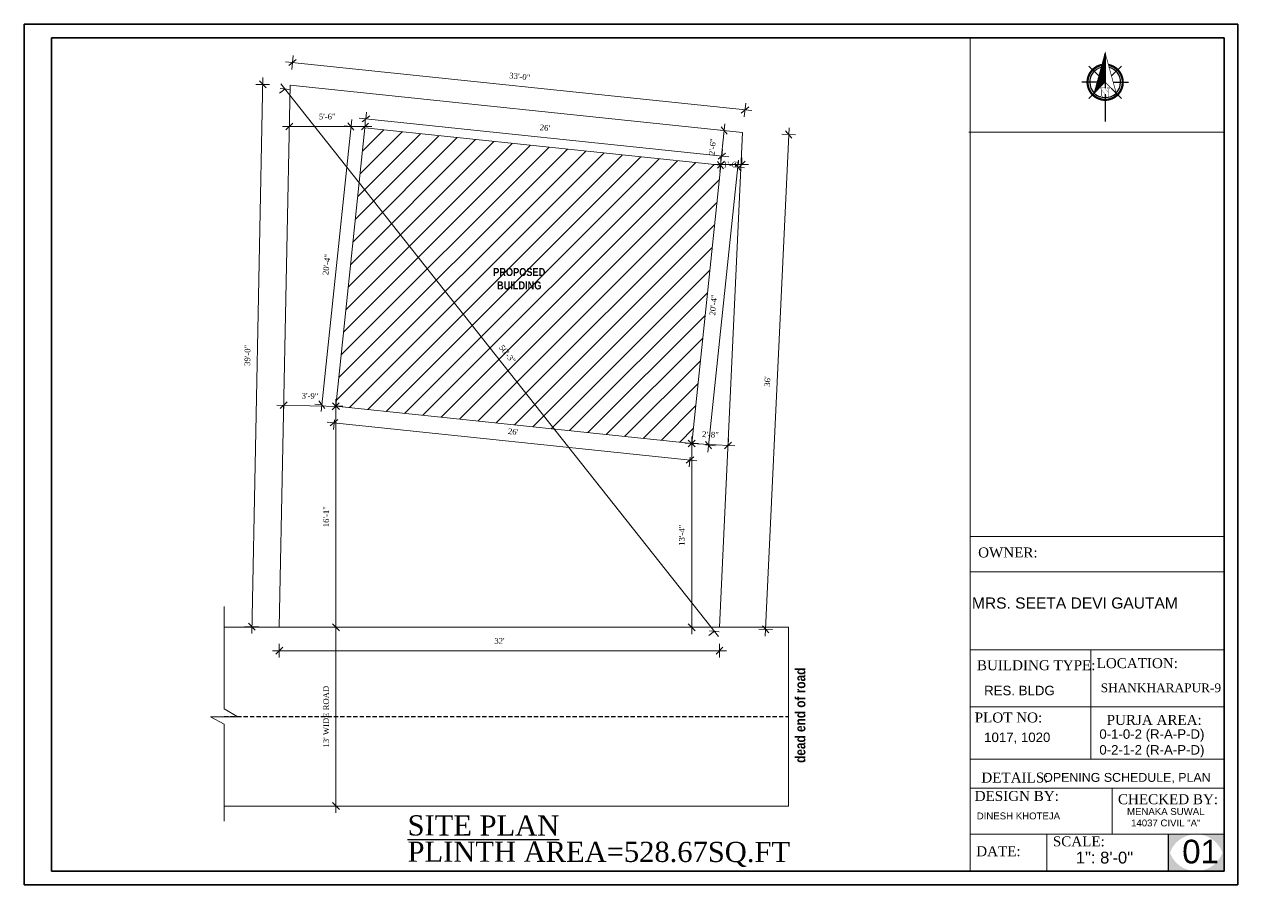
# Model space of a CAD drawing. Header units: inches. Extents: x 45643 to 78083, y -17830 to -3084.
# Drawn here: x 47973 to 49031, y -7072 to -6321 of the extents above; entities that cross this region are included whole.
import ezdxf

# ---------------------------------------------------------------- set-up
doc = ezdxf.new("R2010")
doc.units = ezdxf.units.IN
doc.header["$MEASUREMENT"] = 0
doc.linetypes.add('DASHED2', pattern=[0.375, 0.25, -0.125])
doc.layers.add('DIMENTION', color=8, linetype='Continuous')
doc.layers.add('plan wall', color=7, linetype='Continuous')
for name, color, linetype, lineweight in [('door', 3, 'Continuous', 13), ('REBARS', 50, 'Continuous', 20), ('Siteplan', 7, 'Continuous', 30), ('steps', 253, 'Continuous', 20), ('Text', 7, 'Continuous', 9), ('WALL - A', 1, 'Continuous', 40)]:
    doc.layers.add(name, color=color, linetype=linetype, lineweight=lineweight)
doc.layers.add('Normal Wall', color=7, linetype='Continuous', lineweight=35, true_color=0xffaf89)
doc.layers.add('Rear Wall', color=7, linetype='Continuous', lineweight=20, true_color=0xd4e480)
doc.styles.get("Standard").update_dxf_attribs({"font": 'times.ttf'})
doc.styles.add('SwissBT', font='swiss.ttf', dxfattribs={"height": 12})
doc.dimstyles.new('Copy of Standard', dxfattribs={"dimtxt": 5, "dimasz": 6, "dimexe": 6, "dimexo": 12, "dimgap": 6, "dimtad": 1, "dimdec": 0, "dimzin": 0, "dimdsep": 46, "dimlunit": 3, "dimtxsty": 'Standard', "dimblk": 'OBLIQUE', "dimcen": 0.09, "dimdle": 6, "dimclrd": 256, "dimclre": 256, "dimclrt": 256, "dimadec": 0, "dimazin": 0, "dimtfac": 1, "dimtdec": 0, "dimtix": 1, "dimtmove": 2, "dimatfit": 3, "dimfxl": 6, "dimfxlon": 1, "dimtolj": 1, "dimtzin": 0, "dimlwd": 13, "dimlwe": 13, "dimarcsym": 0})

# ---------------------------------------------------------------- blocks, each defined once
blk = doc.blocks.new('*X798')
at = {"color": 0}
for p, q in [((145.96, -414.6), (147.62, -412.94)), ((146.16, -413.87), (147.62, -412.41)), ((146.36, -413.14), (147.62, -411.88)), ((146.55, -412.41), (147.62, -411.35)), ((146.75, -411.68), (147.62, -410.82)), ((146.95, -410.95), (147.62, -410.29)), ((147.15, -410.22), (147.62, -409.76)), ((147.35, -409.49), (147.62, -409.23)), ((147.55, -408.76), (147.62, -408.7)), ((143.76, -422.63), (147.62, -418.77)), ((143.96, -421.9), (147.62, -418.24)), ((144.16, -421.17), (147.62, -417.71)), ((144.36, -420.44), (147.62, -417.18)), ((144.56, -419.71), (147.62, -416.65)), ((144.76, -418.98), (147.62, -416.12)), ((144.96, -418.25), (147.62, -415.59)), ((145.16, -417.52), (147.62, -415.06)), ((145.36, -416.79), (147.62, -414.53)), ((145.56, -416.06), (147.62, -414)), ((145.76, -415.33), (147.62, -413.47)), ((142.76, -426.28), (147.62, -421.42)), ((142.96, -425.55), (147.62, -420.89)), ((143.16, -424.82), (147.62, -420.36)), ((143.36, -424.09), (147.62, -419.83)), ((143.56, -423.36), (147.62, -419.3))]:
    blk.add_line(p, q, dxfattribs=at)
blk = doc.blocks.new('NORTH_15')
for p, q in [((-2.87, 2.87), (-7.37, 7.37)), ((0, 3.66), (0, 10.62)), ((2.87, 2.87), (7.37, 7.37)), ((-13.37, 0), (2.72, 0)), ((5.49, 0), (17.83, 0)), ((-2.87, -2.87), (-7.37, -7.37)), ((0, -3.66), (0, -10.62)), ((2.87, -2.87), (7.37, -7.37))]:
    blk.add_line(p, q)
at = {"const_width": 1}
for points in [[(0, -8, 1), (0, 8, 0.359415), (-7.86, 1.52, 1)], [(-7.86, -1.52, 0.359415), (0, -8, 1)]]:
    blk.add_lwpolyline(points, format="xyb", dxfattribs=at)
for points, const_width in [([(4.96, -5.01), (-13.37, 0), (4.9, 5), (0, 0), (4.96, -5.01)], 0.3), ([(5.93, -1.55), (6, -1.55), (6.07, -1.54), (6.13, -1.53), (6.17, -1.52), (6.22, -1.51), (6.26, -1.49), (6.28, -1.47), (6.3, -1.45), (6.32, -1.42), (6.33, -1.39), (6.35, -1.34), (6.36, -1.29), (6.37, -1.23), (6.38, -1.16), (6.38, -1.08), (6.38, -1), (6.54, -1), (6.54, -2.34), (6.38, -2.34), (6.38, -2.3), (6.38, -2.23), (6.38, -2.16), (6.37, -2.09), (6.36, -2.04), (6.35, -1.99), (6.33, -1.95), (6.32, -1.91), (6.3, -1.88), (6.28, -1.86), (6.26, -1.83), (6.22, -1.81), (6.18, -1.8), (6.13, -1.78), (6.07, -1.77), (6.01, -1.76), (5.95, -1.76), (2.66, -1.76), (2.66, -2.34), (2.5, -2.34), (2.5, -0.16), (4.71, 1.44), (3.14, 1.44), (3.07, 1.44), (3, 1.43), (2.94, 1.42), (2.89, 1.41), (2.85, 1.4), (2.81, 1.38), (2.78, 1.36), (2.76, 1.34), (2.74, 1.31), (2.72, 1.27), (2.7, 1.22), (2.69, 1.17), (2.68, 1.11), (2.67, 1.04), (2.66, 0.97), (2.66, 0.89), (2.66, 0.87), (2.5, 0.87), (2.5, 2.21), (2.66, 2.21), (2.66, 2.17), (2.66, 2.09), (2.67, 2.03), (2.68, 1.97), (2.69, 1.91), (2.7, 1.86), (2.71, 1.82), (2.73, 1.78), (2.75, 1.76), (2.77, 1.74), (2.8, 1.72), (2.85, 1.7), (2.89, 1.68), (2.94, 1.67), (3, 1.66), (3.07, 1.66), (3.14, 1.66), (6.54, 1.66), (6.54, 0.75), (3.33, -1.55), (5.93, -1.55), (5.93, -1.55)], 0.1)]:
    blk.add_lwpolyline(points, dxfattribs=dict(const_width=const_width))
for start, end in [(90, 164.973), (270, 90), (195.027, 270)]:
    blk.add_arc((0, 0), 7, start, end)
at = {"rotation": 90}
blk.add_blockref('*X798', (-421.89, -147.62), dxfattribs=at)
blk = doc.blocks.new('A$C0BDB7EE9')
at = {"layer": 'Siteplan', "xscale": 2.999999999999779, "yscale": 2.999999999999779, "zscale": 2.999999999999779, "rotation": 247.8612575918487}
blk.add_blockref('NORTH_15', (20.2, 49.5), dxfattribs=at)
blk = doc.blocks.new('A$C327B4BBD')
at = {"layer": 'DIMENTION', "ltscale": 0.3, "xscale": 1.171875000000082, "yscale": 1.171875000000082, "zscale": 1.171875000000082, "rotation": 112.1387424081494}
blk.add_blockref('A$C0BDB7EE9', (16.1, 0), dxfattribs=at)
blk = doc.blocks.new('_Oblique')
at = {"color": 0, "linetype": 'ByBlock', "lineweight": -2}
blk.add_line((-0.5, -0.5), (0.5, 0.5), dxfattribs=at)
blk = doc.blocks.new('*D1234')
at = {"layer": 'Defpoints', "color": 0, "ltscale": 0.5, "transparency": 16777216}
for p in [(48270.1, -6411.8), (48232.4, -6653.2), (48244.6, -6654.5)]:
    blk.add_point(p, dxfattribs=at)
at = {"layer": 'steps', "lineweight": 13, "ltscale": 0.5, "transparency": 16777216}
for p, q in [((48258.5, -6404.5), (48231.8, -6659.1)), ((48258.1, -6410.5), (48251.9, -6409.9)), ((48232.7, -6653.2), (48226.4, -6652.6))]:
    blk.add_line(p, q, dxfattribs=at)
at = {"layer": 'steps', "lineweight": 13, "ltscale": 0.5, "transparency": 16777216, "xscale": 6, "yscale": 6, "zscale": 6}
for p, rotation in [((48257.8, -6410.5), 84.01620822738882), ((48232.4, -6653.2), 264.0162082273888)]:
    blk.add_blockref('_Oblique', p, dxfattribs=dict(at, rotation=rotation))
at = {"layer": 'steps', "ltscale": 0.5, "transparency": 16777216, "insert": (48236.6, -6531), "char_height": 5, "attachment_point": 5, "rotation": 84.0162}
blk.add_mtext('\\A1;20\'-4"', dxfattribs=at)
blk = doc.blocks.new('*D1235')
at = {"layer": 'Defpoints', "color": 0, "ltscale": 0.5, "transparency": 16777216}
for p in [(48270.9, -6403.9), (48270.1, -6411.8), (48580.4, -6444.3)]:
    blk.add_point(p, dxfattribs=at)
at = {"layer": 'steps', "lineweight": 13, "ltscale": 0.5, "transparency": 16777216}
for p, q in [((48270.9, -6403.9), (48271.5, -6398)), ((48587.2, -6437.1), (48264.9, -6403.3)), ((48581.2, -6436.4), (48581.8, -6430.5))]:
    blk.add_line(p, q, dxfattribs=at)
at = {"layer": 'steps', "lineweight": 13, "ltscale": 0.5, "transparency": 16777216, "xscale": 6, "yscale": 6, "zscale": 6}
for p, rotation in [((48270.9, -6403.9), 174.0162082273876), ((48581.2, -6436.4), 354.0162082273876)]:
    blk.add_blockref('_Oblique', p, dxfattribs=dict(at, rotation=rotation))
at = {"layer": 'steps', "ltscale": 0.5, "transparency": 16777216, "insert": (48426.9, -6411.7), "char_height": 5, "attachment_point": 5, "rotation": 354.0162}
blk.add_mtext("\\A1;26'", dxfattribs=at)
blk = doc.blocks.new('*D1236')
at = {"layer": 'Defpoints', "color": 0, "ltscale": 0.5, "transparency": 16777216}
for p in [(48580.4, -6444.3), (48595.1, -6445.9), (48554.9, -6687)]:
    blk.add_point(p, dxfattribs=at)
at = {"layer": 'steps', "lineweight": 13, "ltscale": 0.5, "transparency": 16777216}
for p, q in [((48569, -6694.5), (48595.7, -6439.9)), ((48592.3, -6445.6), (48601, -6446.5)), ((48566.9, -6688.2), (48575.6, -6689.2))]:
    blk.add_line(p, q, dxfattribs=at)
at = {"layer": 'steps', "lineweight": 13, "ltscale": 0.5, "transparency": 16777216, "xscale": 6, "yscale": 6, "zscale": 6}
for p, rotation in [((48595.1, -6445.9), 84.0162082273756), ((48569.6, -6688.5), 264.0162082273756)]:
    blk.add_blockref('_Oblique', p, dxfattribs=dict(at, rotation=rotation))
at = {"layer": 'steps', "ltscale": 0.5, "transparency": 16777216, "insert": (48573.8, -6566.3), "char_height": 5, "attachment_point": 5, "rotation": 84.0162}
blk.add_mtext('\\A1;20\'-4"', dxfattribs=at)
blk = doc.blocks.new('*D1237')
at = {"layer": 'Defpoints', "color": 0, "ltscale": 0.5, "transparency": 16777216}
for p in [(48244.6, -6654.5), (48554.9, -6687), (48553.4, -6701.4)]:
    blk.add_point(p, dxfattribs=at)
at = {"layer": 'steps', "lineweight": 13, "ltscale": 0.5, "transparency": 16777216}
for p, q in [((48237.1, -6668.3), (48559.4, -6702.1)), ((48243.4, -6666.4), (48242.5, -6674.9)), ((48553.7, -6698.9), (48552.8, -6707.4))]:
    blk.add_line(p, q, dxfattribs=at)
at = {"layer": 'steps', "lineweight": 13, "ltscale": 0.5, "transparency": 16777216, "xscale": 6, "yscale": 6, "zscale": 6}
for p, rotation in [((48243.1, -6668.9), 174.0162082273838), ((48553.4, -6701.4), 354.0162082273838)]:
    blk.add_blockref('_Oblique', p, dxfattribs=dict(at, rotation=rotation))
at = {"layer": 'steps', "ltscale": 0.5, "transparency": 16777216, "insert": (48399.2, -6676.7), "char_height": 5, "attachment_point": 5, "rotation": 354.0162}
blk.add_mtext("\\A1;26'", dxfattribs=at)
blk = doc.blocks.new('*D1238')
at = {"layer": 'Defpoints', "color": 0, "ltscale": 0.5, "transparency": 16777216}
for p in [(48599.3, -6415.7), (48639.5, -6417.6), (48579.2, -6847.3)]:
    blk.add_point(p, dxfattribs=at)
at = {"layer": 'steps', "lineweight": 13, "ltscale": 0.5, "transparency": 16777216}
for p, q in [((48619.1, -6855.1), (48639.8, -6411.6)), ((48633.5, -6417.3), (48645.5, -6417.9)), ((48613.4, -6848.9), (48625.4, -6849.4))]:
    blk.add_line(p, q, dxfattribs=at)
at = {"layer": 'steps', "lineweight": 13, "ltscale": 0.5, "transparency": 16777216, "xscale": 6, "yscale": 6, "zscale": 6}
for p, rotation in [((48639.5, -6417.6), 87.3287968109981), ((48619.4, -6849.1), 267.3287968109981)]:
    blk.add_blockref('_Oblique', p, dxfattribs=dict(at, rotation=rotation))
at = {"layer": 'steps', "ltscale": 0.5, "transparency": 16777216, "insert": (48620.9, -6633), "char_height": 5, "attachment_point": 5, "rotation": 87.3288}
blk.add_mtext("\\A1;36'", dxfattribs=at)
blk = doc.blocks.new('*D1239')
at = {"layer": 'Defpoints', "color": 0, "ltscale": 0.5, "transparency": 16777216}
for p in [(48180.9, -6373.9), (48204.8, -6374.4), (48195.3, -6847.3)]:
    blk.add_point(p, dxfattribs=at)
at = {"layer": 'steps', "lineweight": 13, "ltscale": 0.5, "transparency": 16777216}
for p, q in [((48171.3, -6852.8), (48181, -6367.9)), ((48186.9, -6374), (48174.9, -6373.8)), ((48177.4, -6846.9), (48165.4, -6846.7))]:
    blk.add_line(p, q, dxfattribs=at)
at = {"layer": 'steps', "lineweight": 13, "ltscale": 0.5, "transparency": 16777216, "xscale": 6, "yscale": 6, "zscale": 6}
for p, rotation in [((48180.9, -6373.9), 88.84989365152795), ((48171.4, -6846.8), 268.849893651528)]:
    blk.add_blockref('_Oblique', p, dxfattribs=dict(at, rotation=rotation))
at = {"layer": 'steps', "ltscale": 0.5, "transparency": 16777216, "insert": (48167.6, -6610.2), "char_height": 5, "attachment_point": 5, "rotation": 88.8499}
blk.add_mtext('\\A1;39\'-0"', dxfattribs=at)
blk = doc.blocks.new('*D1240')
at = {"layer": 'Defpoints', "color": 0, "ltscale": 0.5, "transparency": 16777216}
for p in [(48206.9, -6354.7), (48204.8, -6374.4), (48599.3, -6415.7)]:
    blk.add_point(p, dxfattribs=at)
at = {"layer": 'steps', "lineweight": 13, "ltscale": 0.5, "transparency": 16777216}
for p, q in [((48607.4, -6396.7), (48200.9, -6354.1)), ((48206.2, -6360.7), (48207.5, -6348.7)), ((48600.8, -6402), (48602, -6390.1))]:
    blk.add_line(p, q, dxfattribs=at)
at = {"layer": 'steps', "lineweight": 13, "ltscale": 0.5, "transparency": 16777216, "xscale": 6, "yscale": 6, "zscale": 6}
for p, rotation in [((48206.9, -6354.7), 174.016208227389), ((48601.4, -6396.1), 354.016208227389)]:
    blk.add_blockref('_Oblique', p, dxfattribs=dict(at, rotation=rotation))
at = {"layer": 'steps', "ltscale": 0.5, "transparency": 16777216, "insert": (48405, -6366.9), "char_height": 5, "attachment_point": 5, "rotation": 354.0162}
blk.add_mtext('\\A1;33\'-0"', dxfattribs=at)
blk = doc.blocks.new('*D1241')
at = {"layer": 'Defpoints', "color": 0, "ltscale": 0.5, "transparency": 16777216}
for p in [(48195.3, -6847.3), (48579.2, -6847.3), (48579.2, -6867.8)]:
    blk.add_point(p, dxfattribs=at)
at = {"layer": 'steps', "lineweight": 13, "ltscale": 0.5, "transparency": 16777216}
for p, q in [((48195.3, -6861.8), (48195.3, -6873.8)), ((48579.2, -6861.8), (48579.2, -6873.8)), ((48189.3, -6867.8), (48585.2, -6867.8))]:
    blk.add_line(p, q, dxfattribs=at)
at = {"layer": 'steps', "lineweight": 13, "ltscale": 0.5, "transparency": 16777216, "xscale": 6, "yscale": 6, "zscale": 6, "rotation": 180}
blk.add_blockref('_Oblique', (48195.3, -6867.8), dxfattribs=at)
at = {"layer": 'steps', "lineweight": 13, "ltscale": 0.5, "transparency": 16777216, "xscale": 6, "yscale": 6, "zscale": 6}
blk.add_blockref('_Oblique', (48579.2, -6867.8), dxfattribs=at)
at = {"layer": 'steps', "ltscale": 0.5, "transparency": 16777216, "insert": (48387.3, -6859.3), "char_height": 5, "attachment_point": 5}
blk.add_mtext("\\A1;32'", dxfattribs=at)
blk = doc.blocks.new('*D1297')
at = {"layer": 'Defpoints', "color": 0, "ltscale": 0.5, "transparency": 16777216}
for p in [(48200.3, -6377.9), (48204.8, -6374.4), (48579.2, -6847.3)]:
    blk.add_point(p, dxfattribs=at)
at = {"layer": 'steps', "lineweight": 13, "ltscale": 0.5, "transparency": 16777216}
for p, q in [((48200.3, -6377.9), (48195.6, -6381.6)), ((48578.4, -6855.5), (48196.6, -6373.2)), ((48574.7, -6850.8), (48570, -6854.5))]:
    blk.add_line(p, q, dxfattribs=at)
at = {"layer": 'steps', "lineweight": 13, "ltscale": 0.5, "transparency": 16777216, "xscale": 6, "yscale": 6, "zscale": 6}
for p, rotation in [((48200.3, -6377.9), 128.3680150726152), ((48574.7, -6850.8), 308.3680150726152)]:
    blk.add_blockref('_Oblique', p, dxfattribs=dict(at, rotation=rotation))
at = {"layer": 'steps', "ltscale": 0.5, "transparency": 16777216, "insert": (48394.2, -6609.1), "char_height": 5, "attachment_point": 5, "rotation": 308.368}
blk.add_mtext('\\A1;50\'-3"', dxfattribs=at)
blk = doc.blocks.new('*D1242')
at = {"layer": 'Defpoints', "color": 0, "ltscale": 0.5, "transparency": 16777216}
for p in [(48415.3, -6847.3), (48244.7, -7003.3), (48415.3, -7003.3)]:
    blk.add_point(p, dxfattribs=at)
at = {"layer": 'steps', "lineweight": 13, "ltscale": 0.5, "transparency": 16777216}
for p, q in [((48244.7, -6841.3), (48244.7, -7009.3)), ((48250.7, -6847.3), (48238.7, -6847.3)), ((48250.7, -7003.3), (48238.7, -7003.3))]:
    blk.add_line(p, q, dxfattribs=at)
at = {"layer": 'steps', "lineweight": 13, "ltscale": 0.5, "transparency": 16777216, "xscale": 6, "yscale": 6, "zscale": 6}
for p, rotation in [((48244.7, -6847.3), 90), ((48244.7, -7003.3), 270)]:
    blk.add_blockref('_Oblique', p, dxfattribs=dict(at, rotation=rotation))
at = {"layer": 'steps', "ltscale": 0.5, "transparency": 16777216, "insert": (48236.2, -6925.3), "char_height": 5, "attachment_point": 5, "rotation": 90}
blk.add_mtext("\\A1;13' WIDE ROAD", dxfattribs=at)
blk = doc.blocks.new('*D1243')
at = {"layer": 'Defpoints', "color": 0, "ltscale": 0.5, "transparency": 16777216}
for p in [(48244.6, -6654.5), (48244.6, -6847.3), (48244.7, -6847.3)]:
    blk.add_point(p, dxfattribs=at)
at = {"layer": 'steps', "lineweight": 13, "ltscale": 0.5, "transparency": 16777216}
for p, q in [((48244.7, -6648.5), (48244.7, -6853.3)), ((48244.7, -6654.5), (48250.7, -6654.5)), ((48244.7, -6847.3), (48250.7, -6847.3))]:
    blk.add_line(p, q, dxfattribs=at)
at = {"layer": 'steps', "lineweight": 13, "ltscale": 0.5, "transparency": 16777216, "xscale": 6, "yscale": 6, "zscale": 6}
for p, rotation in [((48244.7, -6654.5), 90), ((48244.7, -6847.3), 270)]:
    blk.add_blockref('_Oblique', p, dxfattribs=dict(at, rotation=rotation))
at = {"layer": 'steps', "ltscale": 0.5, "transparency": 16777216, "insert": (48236.2, -6750.9), "char_height": 5, "attachment_point": 5, "rotation": 90}
blk.add_mtext('\\A1;16\'-1"', dxfattribs=at)
blk = doc.blocks.new('*D1244')
at = {"layer": 'Defpoints', "color": 0, "ltscale": 0.5, "transparency": 16777216}
for p in [(48554.9, -6687), (48554.9, -6847.3), (48554.9, -6847.3)]:
    blk.add_point(p, dxfattribs=at)
at = {"layer": 'steps', "lineweight": 13, "ltscale": 0.5, "transparency": 16777216}
for p, q in [((48554.9, -6681), (48554.9, -6853.3)), ((48554.9, -6687), (48560.9, -6687)), ((48554.9, -6847.3), (48560.9, -6847.3))]:
    blk.add_line(p, q, dxfattribs=at)
at = {"layer": 'steps', "lineweight": 13, "ltscale": 0.5, "transparency": 16777216, "xscale": 6, "yscale": 6, "zscale": 6}
for p, rotation in [((48554.9, -6687), 90), ((48554.9, -6847.3), 270)]:
    blk.add_blockref('_Oblique', p, dxfattribs=dict(at, rotation=rotation))
at = {"layer": 'steps', "ltscale": 0.5, "transparency": 16777216, "insert": (48546.4, -6767.1), "char_height": 5, "attachment_point": 5, "rotation": 90}
blk.add_mtext('\\A1;13\'-4"', dxfattribs=at)
blk = doc.blocks.new('*D1245')
at = {"layer": 'Defpoints', "color": 0, "ltscale": 0.5, "transparency": 16777216}
for p in [(48204.1, -6410.5), (48204.1, -6410.5), (48270.1, -6411.8)]:
    blk.add_point(p, dxfattribs=at)
at = {"layer": 'steps', "lineweight": 13, "ltscale": 0.5, "transparency": 16777216}
for p, q in [((48276.1, -6410.5), (48198.1, -6410.5)), ((48204.1, -6410.5), (48204.1, -6404.5)), ((48270.1, -6410.5), (48270.1, -6404.5))]:
    blk.add_line(p, q, dxfattribs=at)
at = {"layer": 'steps', "lineweight": 13, "ltscale": 0.5, "transparency": 16777216, "xscale": 6, "yscale": 6, "zscale": 6, "rotation": 180}
blk.add_blockref('_Oblique', (48204.1, -6410.5), dxfattribs=at)
at = {"layer": 'steps', "lineweight": 13, "ltscale": 0.5, "transparency": 16777216, "xscale": 6, "yscale": 6, "zscale": 6}
blk.add_blockref('_Oblique', (48270.1, -6410.5), dxfattribs=at)
at = {"layer": 'steps', "ltscale": 0.5, "transparency": 16777216, "insert": (48237.1, -6401.9), "char_height": 5, "attachment_point": 5}
blk.add_mtext('\\A1;5\'-6"', dxfattribs=at)
blk = doc.blocks.new('*D1246')
at = {"layer": 'Defpoints', "color": 0, "ltscale": 0.5, "transparency": 16777216}
for p in [(48554.9, -6687), (48586.6, -6688.8), (48586.6, -6688.8)]:
    blk.add_point(p, dxfattribs=at)
at = {"layer": 'steps', "lineweight": 13, "ltscale": 0.5, "transparency": 16777216}
for p, q in [((48554.9, -6687), (48555.3, -6681)), ((48586.6, -6688.8), (48586.9, -6682.8)), ((48548.9, -6686.6), (48592.6, -6689.1))]:
    blk.add_line(p, q, dxfattribs=at)
at = {"layer": 'steps', "lineweight": 13, "ltscale": 0.5, "transparency": 16777216, "xscale": 6, "yscale": 6, "zscale": 6}
for p, rotation in [((48554.9, -6687), 176.7868435280239), ((48586.6, -6688.8), 356.7868435280239)]:
    blk.add_blockref('_Oblique', p, dxfattribs=dict(at, rotation=rotation))
at = {"layer": 'steps', "ltscale": 0.5, "transparency": 16777216, "insert": (48571.2, -6679.3), "char_height": 5, "attachment_point": 5, "rotation": 356.7868}
blk.add_mtext('\\A1;2\'-8"', dxfattribs=at)
blk = doc.blocks.new('*D1247')
at = {"layer": 'Defpoints', "color": 0, "ltscale": 0.5, "transparency": 16777216}
for p in [(48199.2, -6653.5), (48199.2, -6653.7), (48244.6, -6654.5)]:
    blk.add_point(p, dxfattribs=at)
at = {"layer": 'steps', "lineweight": 13, "ltscale": 0.5, "transparency": 16777216}
for p, q in [((48250.6, -6654.8), (48193.2, -6653.6)), ((48199.2, -6653.7), (48199.1, -6659.7)), ((48244.6, -6654.6), (48244.5, -6660.6))]:
    blk.add_line(p, q, dxfattribs=at)
at = {"layer": 'steps', "lineweight": 13, "ltscale": 0.5, "transparency": 16777216, "xscale": 6, "yscale": 6, "zscale": 6}
for p, rotation in [((48199.2, -6653.7), 178.8498936515334), ((48244.6, -6654.6), 358.8498936515335)]:
    blk.add_blockref('_Oblique', p, dxfattribs=dict(at, rotation=rotation))
at = {"layer": 'steps', "ltscale": 0.5, "transparency": 16777216, "insert": (48222.1, -6645.6), "char_height": 5, "attachment_point": 5, "rotation": 358.8499}
blk.add_mtext('\\A1;3\'-9"', dxfattribs=at)
blk = doc.blocks.new('*D1249')
at = {"layer": 'Defpoints', "color": 0, "ltscale": 0.5, "transparency": 16777216}
for p in [(48580.4, -6444.3), (48598.5, -6443.8), (48598.5, -6444.8)]:
    blk.add_point(p, dxfattribs=at)
at = {"layer": 'steps', "lineweight": 13, "ltscale": 0.5, "transparency": 16777216}
for p, q in [((48580.4, -6443.8), (48580.4, -6437.8)), ((48598.5, -6443.8), (48598.5, -6437.8)), ((48574.4, -6443.8), (48604.5, -6443.8))]:
    blk.add_line(p, q, dxfattribs=at)
at = {"layer": 'steps', "lineweight": 13, "ltscale": 0.5, "transparency": 16777216, "xscale": 6, "yscale": 6, "zscale": 6, "rotation": 180}
blk.add_blockref('_Oblique', (48580.4, -6443.8), dxfattribs=at)
at = {"layer": 'steps', "lineweight": 13, "ltscale": 0.5, "transparency": 16777216, "xscale": 6, "yscale": 6, "zscale": 6}
blk.add_blockref('_Oblique', (48598.5, -6443.8), dxfattribs=at)
at = {"layer": 'steps', "ltscale": 0.5, "transparency": 16777216, "insert": (48589.5, -6443.8), "char_height": 5, "attachment_point": 5}
blk.add_mtext('\\A1;1\'-6"', dxfattribs=at)
blk = doc.blocks.new('*D1250')
at = {"layer": 'Defpoints', "color": 0, "ltscale": 0.5, "transparency": 16777216}
for p in [(48583.2, -6414), (48583.5, -6414.1), (48580.4, -6444.3)]:
    blk.add_point(p, dxfattribs=at)
at = {"layer": 'steps', "lineweight": 13, "ltscale": 0.5, "transparency": 16777216}
for p, q in [((48579.4, -6450.2), (48583.8, -6408.1)), ((48583.2, -6414), (48577.2, -6413.4)), ((48580, -6444.3), (48574, -6443.7))]:
    blk.add_line(p, q, dxfattribs=at)
at = {"layer": 'steps', "lineweight": 13, "ltscale": 0.5, "transparency": 16777216, "xscale": 6, "yscale": 6, "zscale": 6}
for p, rotation in [((48583.2, -6414), 84.01620822742123), ((48580, -6444.3), 264.0162082274212)]:
    blk.add_blockref('_Oblique', p, dxfattribs=dict(at, rotation=rotation))
at = {"layer": 'steps', "ltscale": 0.5, "transparency": 16777216, "insert": (48573.1, -6428.3), "char_height": 5, "attachment_point": 5, "rotation": 84.0162}
blk.add_mtext('\\A1;2\'-6"', dxfattribs=at)

msp = doc.modelspace()

# ---------------------------------------------------------------- hatches: boundary and pattern name
msp.add_hatch(color=0).paths.add_polyline_path([(49019.09, -7027.86), (48994.78, -7027.86, -0.4142136), (49019.09, -7052.17)])
at = {"layer": 'door', "ltscale": 0.5}
h = msp.add_hatch(dxfattribs=at)
h.set_pattern_fill('ANSI31', color=256, scale=100)
h.set_pattern_definition([(45, (-316409.501, 23349.994), (-8.83883476, 8.83883476), [])])
h.paths.add_polyline_path([(48580.37, -6444.32), (48270.07, -6411.79), (48244.63, -6654.46), (48554.93, -6686.99)])
h.paths.add_polyline_path([(48379.05, -6605.56), (48394.17, -6624.66), (48403.86, -6616.98), (48388.75, -6597.89)], flags=24)
h.paths.add_polyline_path([(48378.61, -6556.23), (48430.53, -6556.23), (48430.53, -6530.21), (48378.61, -6530.21)], flags=24)
at = {"layer": 'Text'}
for points in [[(48994.78, -7027.86), (48970.47, -7027.86), (48970.47, -7052.17, -0.4142136)], [(48994.78, -7027.86), (48970.47, -7027.86), (48970.47, -7052.17, -0.4142136)], [(48970.47, -7035.68), (48970.47, -7059.99), (48994.78, -7059.99, -0.4142136)], [(48970.47, -7035.68), (48970.47, -7059.99), (48994.78, -7059.99, -0.4142136)], [(49019.09, -7027.86), (48994.78, -7027.86, -0.4142136), (49019.09, -7052.17)], [(49019.09, -7035.68, -0.4142136), (48994.78, -7059.99), (49019.09, -7059.99)], [(49019.09, -7035.68, -0.4142136), (48994.78, -7059.99), (49019.09, -7059.99)]]:
    msp.add_hatch(color=0, dxfattribs=at).paths.add_polyline_path(points)

# ---------------------------------------------------------------- linework, layer by layer
at = {"color": 0}
msp.add_line((48970.47, -7027.86), (48970.47, -7059.99), dxfattribs=at)
msp.add_line((48970.47, -7027.86), (48970.47, -7059.99), dxfattribs=at)
at = {"layer": 'door', "ltscale": 0.5}
for p, q in [((48195.31, -6847.27), (48204.81, -6374.37)), ((48599.33, -6415.72), (48204.81, -6374.37)), ((48579.19, -6847.27), (48599.33, -6415.72)), ((48147.31, -6847.27), (48147.31, -6829.27)), ((48147.31, -6847.27), (48639.22, -6847.27)), ((48147.31, -6900.55), (48147.31, -6847.27)), ((48639.22, -7003.27), (48639.22, -6847.27)), ((48147.31, -6918.6), (48147.31, -6900.55)), ((48159.31, -6925.32), (48147.31, -6918.6)), ((48135.31, -6925.32), (48159.31, -6925.32)), ((48135.31, -6925.32), (48147.31, -6931.93)), ((48147.31, -6925.32), (48147.31, -6925.27)), ((48147.31, -6925.32), (48147.31, -6925.27)), ((48147.31, -7016.45), (48147.31, -6931.93)), ((48147.31, -7003.27), (48639.22, -7003.27))]:
    msp.add_line(p, q, dxfattribs=at)
msp.add_lwpolyline([(48580.37, -6444.32), (48270.07, -6411.79), (48244.63, -6654.46), (48554.93, -6686.99)], close=True, dxfattribs=at)
at = {"layer": 'Normal Wall'}
for points in [[(47972.99, -6321.37), (49031, -6321.37), (49031, -7071.89), (47972.99, -7071.89)], [(47972.99, -6321.37), (49031, -6321.37), (49031, -7071.89), (47972.99, -7071.89)], [(49019.09, -6333.27), (47996.81, -6333.27), (47996.81, -7059.99), (49019.09, -7059.99)], [(49019.09, -6333.27), (47996.81, -6333.27), (47996.81, -7059.99), (49019.09, -7059.99)]]:
    msp.add_lwpolyline(points, close=True, dxfattribs=at)
at = {"layer": 'Rear Wall'}
for p, q in [((48797.67, -6777.54), (48797.67, -6333.27)), ((48796.49, -6415.57), (49019.09, -6415.57)), ((48797.67, -6768.28), (49019.09, -6768.28)), ((48797.67, -6768.28), (49019.09, -6768.28)), ((48797.67, -6768.28), (49019.09, -6768.28)), ((48797.67, -6768.28), (49019.09, -6768.28)), ((48797.67, -6799.08), (49019.09, -6799.08)), ((48797.67, -6799.08), (49019.09, -6799.08)), ((48797.67, -6867.14), (49019.09, -6867.14)), ((48797.67, -6867.14), (49019.09, -6867.14)), ((48902.94, -6867.14), (48902.94, -6953.04)), ((48902.94, -6867.14), (48902.94, -6962.31)), ((48797.67, -6916.63), (49019.09, -6916.63)), ((48797.67, -6916.63), (49019.09, -6916.63)), ((48797.67, -6962.31), (49019.09, -6962.31)), ((48797.67, -6987.74), (49019.09, -6987.74)), ((48797.67, -6987.74), (49019.09, -6987.74)), ((48921.52, -7027.86), (48921.52, -6987.74)), ((48921.52, -7027.86), (48921.52, -6987.74)), ((48797.67, -7027.86), (49019.09, -7027.86)), ((48797.67, -7027.86), (49019.09, -7027.86)), ((48864.41, -7027.86), (48864.41, -7059.99)), ((48864.41, -7027.86), (48864.41, -7059.99))]:
    msp.add_line(p, q, dxfattribs=at)
msp.add_lwpolyline([(48797.67, -6768.28), (49019.09, -6768.28), (49019.09, -7059.99), (48797.67, -7059.99)], close=True, dxfattribs=at)
msp.add_lwpolyline([(48797.67, -6768.28), (49019.09, -6768.28), (49019.09, -7059.99), (48797.67, -7059.99)], close=True, dxfattribs=at)
at = {"layer": 'WALL - A', "linetype": 'DASHED2', "lineweight": -3, "ltscale": 15}
msp.add_line((48147.31, -6925.27), (48639.22, -6925.27), dxfattribs=at)

# ---------------------------------------------------------------- block references
at = {"layer": 'REBARS', "xscale": 0.5459999999999999, "yscale": 0.5459999999999999, "zscale": 0.5459999999999999, "rotation": 270}
msp.add_blockref('A$C327B4BBD', (48915.36, -6397.35), dxfattribs=at)

# ---------------------------------------------------------------- texts
at = {"color": 0}
for s, p in [('OWNER:', (48804.67, -6786.43)), ('LOCATION:', (48908.01, -6882.97))]:
    msp.add_text(s, height=8.704, dxfattribs=at).set_placement(p)
at = {"layer": 'plan wall', "ltscale": 3, "char_height": 17.6118, "attachment_point": 7, "rotation": 359.9411}
for s, insert in [('{\\LSITE PLAN}', (48307.15, -7029.18)), ('PLINTH AREA=528.67SQ.FT', (48307.15, -7056.16))]:
    msp.add_mtext(s, dxfattribs=dict(at, insert=insert))
at = {"layer": 'steps', "color": 7, "ltscale": 0.3, "insert": (48404.53, -6533.98), "char_height": 7, "width": 55.268, "attachment_point": 2}
msp.add_mtext('{\\fTechnic|b1|i0|c2|p2;PROPOSED BUILDING}', dxfattribs=at)
at = {"layer": 'Text', "color": 0}
for s, height, p in [('OWNER:', 8.704, (48804.67, -6786.43)), ('LOCATION:', 8.704, (48908.01, -6882.97)), ('CHECKED BY:', 8.7044, (48926.57, -7001.66)), ('CHECKED BY:', 8.7044, (48926.57, -7001.66)), ('SCALE:', 8.704, (48869.8, -7038.4)), ('SCALE:', 8.704, (48869.8, -7038.4))]:
    msp.add_text(s, height=height, dxfattribs=at).set_placement(p)
at = {"layer": 'Text', "color": 0, "linetype": 'ByBlock', "style": 'SwissBT'}
for s, insert, char_height, width, attachment_point in [('MRS. SEETA DEVI GAUTAM', (48889.01, -6821.33), 9.72, 217.5111, 2), ('OPENING SCHEDULE, PLAN', (48861.39, -6974.39), 7.7396, 268.5322, 1), ('DINESH KHOTEJA', (48803.46, -7008.88), 6, 201.5276, 1), ('MENAKA SUWAL\\P14037 CIVIL "A"', (48968.25, -7005.01), 6, 88.5492, 2)]:
    msp.add_mtext(s, dxfattribs=dict(at, insert=insert, char_height=char_height, width=width, attachment_point=attachment_point))
at = {"layer": 'Text', "color": 0, "attachment_point": 1}
for s, insert, char_height, width in [('BUILDING TYPE:', (48803.59, -6876.05), 8.7044, 148.5551), ('BUILDING TYPE:', (48803.59, -6876.05), 8.7044, 148.5551), ('PLOT NO: ', (48801.69, -6921.66), 8.704, 138.0271), ('PLOT NO: ', (48801.69, -6921.66), 8.704, 138.0271), ('PURJA AREA:', (48916.7, -6923.77), 8.7044, 197.5821), ('PURJA AREA:', (48916.7, -6923.77), 8.7044, 197.5821), ('DETAILS: ', (48807.49, -6974.05), 8.704, 138.0271), ('DESIGN BY:', (48801.65, -6990.1), 8.704, 138.0271), ('DESIGN BY:', (48801.65, -6990.1), 8.704, 138.0271), ('DATE:', (48803, -7038.33), 8.704, 34.8177)]:
    msp.add_mtext(s, dxfattribs=dict(at, insert=insert, char_height=char_height, width=width))
at = {"layer": 'Text', "insert": (48645.03, -6924.08), "char_height": 9, "attachment_point": 2, "rotation": 90}
msp.add_mtext('{\\fTechnic|b1|i0|c2|p2;dead end of road}', dxfattribs=at)
at = {"layer": 'Text', "color": 0, "linetype": 'ByBlock', "insert": (48911.54, -6896.32), "char_height": 7.6711, "attachment_point": 1}
msp.add_mtext_dynamic_manual_height_columns('SHANKHARAPUR-9', width=381.0351, gutter_width=1.53, heights=[0], dxfattribs=at)
at = {"layer": 'Text', "color": 0, "style": 'SwissBT'}
for s, insert, char_height, width, attachment_point in [('RES. BLDG', (48809.9, -6898.35), 8.256, 163.2142, 1), ('RES. BLDG', (48809.9, -6898.35), 8.256, 163.2142, 1), ('1017, 1020', (48809.9, -6939.17), 8.256, 163.2142, 1), ('0-1-0-2 (R-A-P-D)\\P0-2-1-2 (R-A-P-D)', (48956.16, -6936.34), 8.2555, 163.2142, 2), ('01', (48982.57, -7032.63), 20.639, 20.1585, 1)]:
    msp.add_mtext(s, dxfattribs=dict(at, insert=insert, char_height=char_height, width=width, attachment_point=attachment_point))
at = {"layer": 'Text', "color": 0, "ltscale": 0.5, "insert": (48889.88, -7043.04), "char_height": 10.319, "width": 127.5344, "attachment_point": 1, "style": 'SwissBT'}
msp.add_mtext('1": 8\'-0"', dxfattribs=at)
msp.add_mtext('1": 8\'-0"', dxfattribs=at)

# ---------------------------------------------------------------- dimensions: what is measured, and where the dimension line sits
at = {"layer": 'steps', "ltscale": 0.5}
for p1, distance, text, picture, middle in [((48599.33, -6415.72), -19.77, '33\'-0"', '*D1240', (48405.02, -6366.88)), ((48195.31, -6847.27), 23.95, '39\'-0"', '*D1239', (48167.57, -6610.16))]:
    dim = msp.add_aligned_dim(p1=p1, p2=(48204.81, -6374.37), distance=distance, text=text, dimstyle='Copy of Standard', dxfattribs=at)
    dim.commit()
    dim.dimension.update_dxf_attribs({"geometry": picture, "text_midpoint": middle})
for p1, p2, distance, picture, middle in [((48579.19, -6847.27), (48204.81, -6374.37), 5.73, '*D1297', (48394.2, -6609.07)), ((48580.37, -6444.32), (48270.07, -6411.79), -7.91, '*D1235', (48426.93, -6411.69)), ((48270.07, -6411.79), (48244.63, -6654.46), -12.29, '*D1234', (48236.63, -6530.95)), ((48580.37, -6444.32), (48583.54, -6414.06), 0.36, '*D1250', (48573.1, -6428.26)), ((48579.19, -6847.27), (48599.33, -6415.72), -40.21, '*D1238', (48620.9, -6632.97)), ((48554.93, -6686.99), (48580.37, -6444.32), -14.76, '*D1236', (48573.84, -6566.3)), ((48244.63, -6654.46), (48199.2, -6653.55), 0.17, '*D1247', (48222.09, -6645.63)), ((48244.63, -6654.46), (48554.93, -6686.99), -14.54, '*D1237', (48399.16, -6676.68)), ((48554.93, -6686.99), (48586.59, -6688.76), 0, '*D1246', (48571.24, -6679.34))]:
    dim = msp.add_aligned_dim(p1=p1, p2=p2, distance=distance, dimstyle='Copy of Standard', dxfattribs=at)
    dim.commit()
    dim.dimension.update_dxf_attribs({"geometry": picture, "text_midpoint": middle})
for base, p1, p2, picture, middle in [((48204.08, -6410.47), (48270.07, -6411.79), (48204.08, -6410.47), '*D1245', (48237.08, -6401.92)), ((48579.19, -6867.83), (48195.31, -6847.27), (48579.19, -6847.27), '*D1241', (48387.25, -6859.28))]:
    dim = msp.add_linear_dim(base=base, p1=p1, p2=p2, dimstyle='Copy of Standard', dxfattribs=at)
    dim.commit()
    dim.dimension.update_dxf_attribs({"geometry": picture, "text_midpoint": middle})
dim = msp.add_linear_dim(base=(48598.54, -6443.84), p1=(48580.37, -6444.32), p2=(48598.54, -6444.82), dimstyle='Copy of Standard', dxfattribs=at)
dim.commit()
dim.dimension.update_dxf_attribs({"geometry": '*D1249', "text_midpoint": (48589.45, -6443.84), "dimtype": 160})
for base, p1, p2, picture, middle in [((48244.74, -6847.27), (48244.63, -6654.46), (48244.63, -6847.27), '*D1243', (48236.2, -6750.86)), ((48554.93, -6847.27), (48554.93, -6686.99), (48554.93, -6847.27), '*D1244', (48546.39, -6767.13))]:
    dim = msp.add_linear_dim(base=base, p1=p1, p2=p2, angle=90, dimstyle='Copy of Standard', dxfattribs=at)
    dim.commit()
    dim.dimension.update_dxf_attribs({"geometry": picture, "text_midpoint": middle})
dim = msp.add_linear_dim(base=(48244.74, -7003.27), p1=(48415.31, -6847.27), p2=(48415.31, -7003.27), angle=90, text="13' WIDE ROAD", dimstyle='Copy of Standard', dxfattribs=at)
dim.commit()
dim.dimension.update_dxf_attribs({"geometry": '*D1242', "text_midpoint": (48236.19, -6925.27)})

doc.saveas('drawing.dxf')
